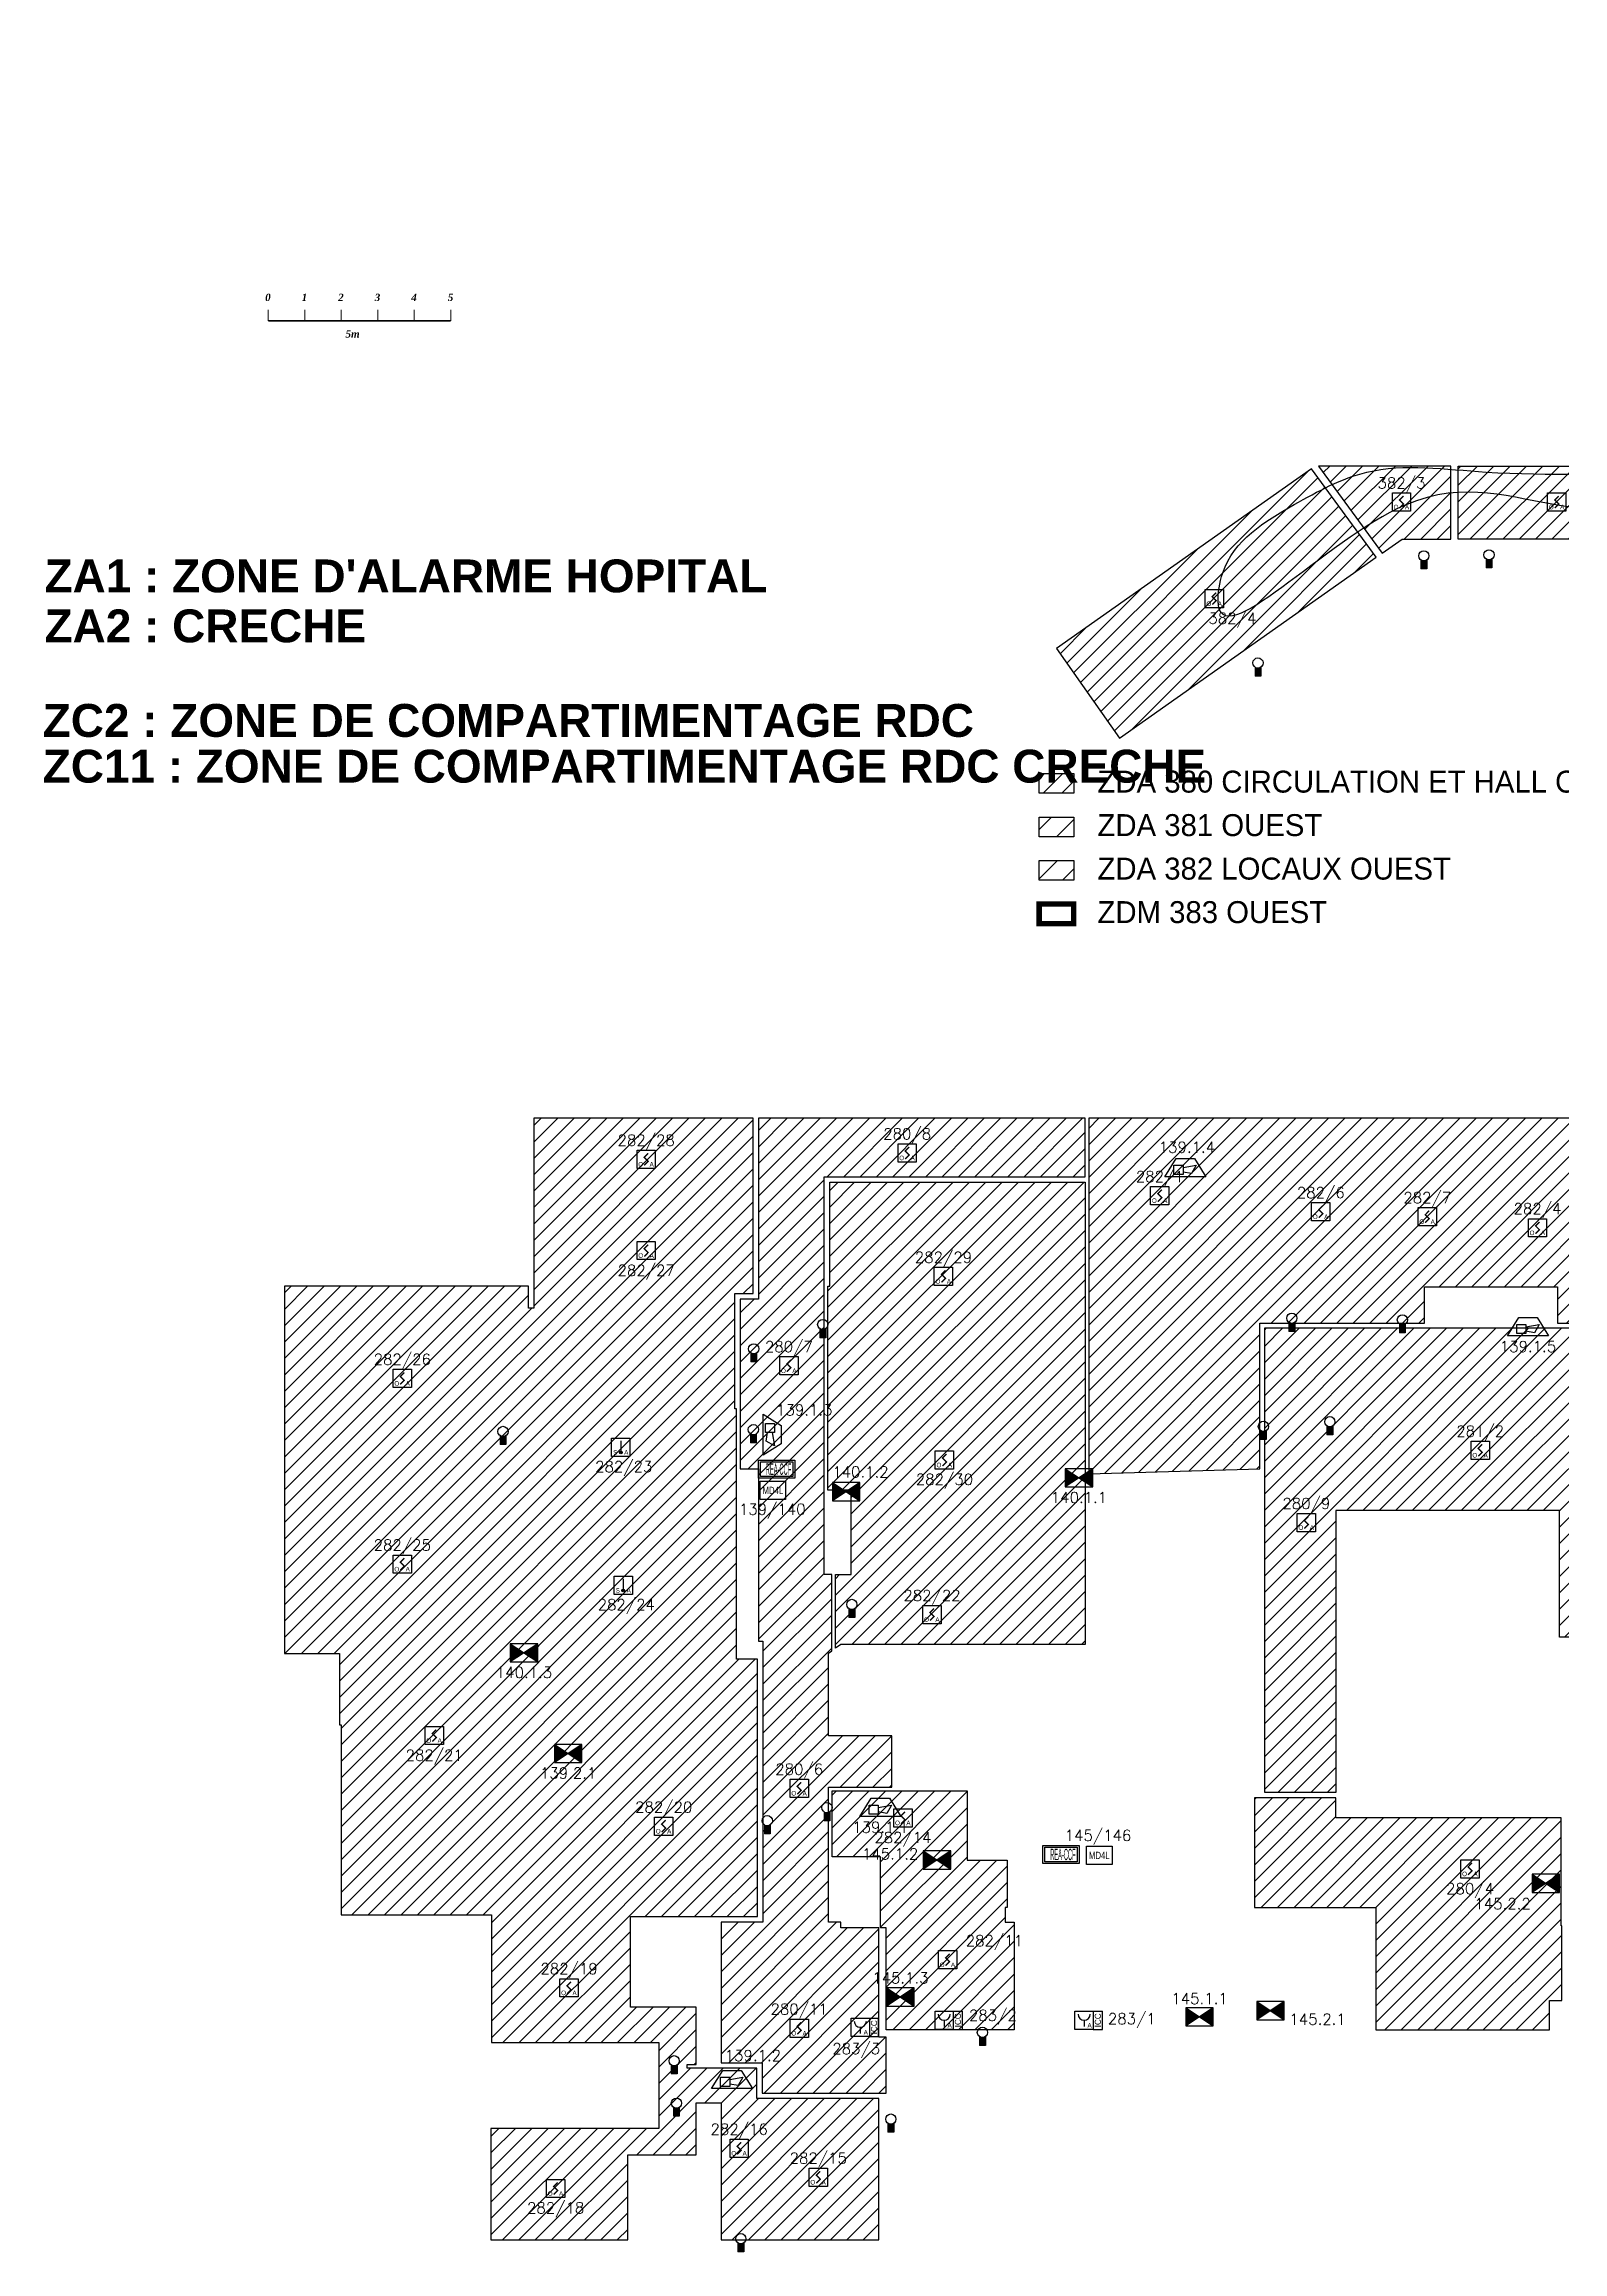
# Model space of a CAD drawing. Header units: millimetres. Extents: x 336 to 452, y 10719 to 10810.
# Drawn here: x 335.6 to 377.1, y 10750.1 to 10810.5 of the extents above; entities that cross this region are included whole.
import ezdxf
from ezdxf.enums import TextEntityAlignment as Align

# ---------------------------------------------------------------- set-up
doc = ezdxf.new("R2010")
doc.units = ezdxf.units.MM
doc.header["$LTSCALE"] = 5
for name, color, linetype in [('ATEIS MISE EN SECURITE', 7, 'Continuous'), ('ATEIS ZONES MES', 7, 'Continuous'), ('JCC-ADRESSAGE', 6, 'Continuous'), ('JCC-BOITIER DE REARMEMENT CCF', 3, 'Continuous'), ('JCC-CCF', 6, 'Continuous'), ('JCC-DECLENCHEUR MANUEL AVEC ISOLATEUR', 5, 'Continuous'), ('JCC-DIFFUSEUR SONORE', 3, 'Continuous'), ('JCC-FILERIE SDI', 6, 'Continuous'), ('JCC-INDICATEUR ACTION', 1, 'Continuous'), ('JCC-LOCAUX', 4, 'Continuous'), ('JCC-OPTIQUE_A', 1, 'Continuous'), ('JCC-THERMOSTATIQUE_A', 1, 'Continuous'), ('JCC-ZONING ZDA-ZDM', 5, 'Continuous')]:
    doc.layers.add(name, color=color, linetype=linetype)
doc.styles.add('JOHNSON', font='')
doc.styles.add('LOCAUX', font='romans.shx', dxfattribs={"width": 0.75})
doc.styles.add('ROMANC9', font='')
doc.styles.add('TEXTE', font='romans.shx')
doc.styles.get('JOHNSON').set_extended_font_data('Arial', bold=True)
doc.styles.get('ROMANC9').set_extended_font_data('Times New Roman', italic=True, bold=True)
pattern_1 = [(45, (314.7985, 10519.39483), (-0.3367596, 0.3367596), [])]

# ---------------------------------------------------------------- blocks, each defined once
blk = doc.blocks.new('clapet coupe feu_Réarm élect')
at = {"layer": 'JCC-CCF'}
h = blk.add_hatch(color=0, dxfattribs=at)
h.paths.add_polyline_path([(-3.76, 2.5), (-3.76, -2.5), (0, 0)])
h.paths.add_polyline_path([(3.76, 2.5), (0, 0), (3.76, -2.5)])
at = {"layer": 'JCC-CCF', "color": 0}
for p, q in [((3.76, 2.5), (-3.76, -2.5)), ((-3.76, 2.5), (3.76, -2.5))]:
    blk.add_line(p, q, dxfattribs=at)
blk.add_lwpolyline([(3.76, 2.5), (-3.76, 2.5), (-3.76, -2.5), (3.76, -2.5)], close=True, dxfattribs=at)
at = {"layer": 'JCC-ADRESSAGE', "style": 'TEXTE'}
blk.add_attdef('ADRESSE', text='', height=3, dxfattribs=at).set_placement((0, 5), align=Align.MIDDLE)
at = {"layer": 'JCC-LOCAUX', "style": 'LOCAUX', "width": 0.85, "flags": 8}
for p in [(0, 13.75), (0, 11.25), (0, 8.75)]:
    blk.add_attdef('PIECE', text='', height=1.75, dxfattribs=at).set_placement(p, align=Align.MIDDLE)
blk = doc.blocks.new('déclencheur manuel avec isolateur')
at = {"layer": 'JCC-DECLENCHEUR MANUEL AVEC ISOLATEUR', "color": 0}
for p, q in [((2.5, 2.5), (5.02, 2.5)), ((5.02, -2.5), (5.02, 2.5)), ((0, 0), (0, -1.66)), ((2.5, -2.5), (5.02, -2.5))]:
    blk.add_line(p, q, dxfattribs=at)
blk.add_lwpolyline([(-2.5, 2.5), (2.5, 2.5), (2.5, -2.5), (-2.5, -2.5)], close=True, dxfattribs=at)
blk.add_arc((0, 1.66), 1.66, 180, 0, dxfattribs=at)
at = {"layer": 'JCC-ADRESSAGE', "style": 'TEXTE'}
blk.add_attdef('ADRESSE', text='', height=3, dxfattribs=at).set_placement((0, 5), align=Align.MIDDLE)
at = {"layer": 'JCC-DECLENCHEUR MANUEL AVEC ISOLATEUR', "color": 0}
blk.add_text('ICC', height=1.668, rotation=90, dxfattribs=at).set_placement((3.76, 0), align=Align.MIDDLE_CENTER)
blk.add_text('A', height=1.25, dxfattribs=at).set_placement((1.5, -2), align=Align.CENTER)
at = {"layer": 'JCC-LOCAUX', "style": 'LOCAUX', "width": 0.85, "flags": 8}
for p in [(0, 13.75), (0, 11.25), (0, 8.75)]:
    blk.add_attdef('PIECE', text='', height=1.75, dxfattribs=at).set_placement(p, align=Align.MIDDLE)
blk = doc.blocks.new('indicateur action')
at = {"layer": 'JCC-INDICATEUR ACTION'}
blk.add_hatch(color=0, dxfattribs=at).paths.add_polyline_path([(0.8, -0.05, -0.315344), (-0.8, -0.05), (-0.8, -2.5), (0.8, -2.5)])
at = {"layer": 'JCC-INDICATEUR ACTION', "color": 0}
for p, q in [((-0.8, -0.05), (-0.8, -2.5)), ((0.8, -2.5), (-0.8, -2.5)), ((0.8, -0.05), (0.8, -2.5))]:
    blk.add_line(p, q, dxfattribs=at)
blk.add_circle((0, 1.1), 1.4, dxfattribs=at)
at = {"layer": 'JCC-ADRESSAGE', "style": 'TEXTE'}
blk.add_attdef('ADRESSE', text='', height=3, dxfattribs=at).set_placement((0, 5), align=Align.MIDDLE)
at = {"layer": 'JCC-LOCAUX', "lineweight": 0, "style": 'LOCAUX', "width": 0.75, "flags": 8}
for p in [(0, 13.75), (0, 11.25), (0, 8.75)]:
    blk.add_attdef('PIECE', text='', height=1.75, dxfattribs=at).set_placement(p, align=Align.MIDDLE)
blk = doc.blocks.new('diffuseur sonore')
at = {"layer": 'JCC-DIFFUSEUR SONORE', "color": 0}
for p, q in [((-5.62, -2.5), (-2.5, 2.5)), ((-2.5, 2.5), (2.5, 2.5)), ((-0.6, 0), (3.03, 0.64)), ((3.03, 0.64), (1.75, -1.66)), ((2.5, 2.5), (5.62, -2.5)), ((5.62, -2.5), (-5.62, -2.5)), ((1.75, -1.66), (-0.6, -1.25))]:
    blk.add_line(p, q, dxfattribs=at)
blk.add_lwpolyline([(-3.09, 0.63), (-0.6, 0.63), (-0.6, -1.87), (-3.09, -1.87)], close=True, dxfattribs=at)
at = {"layer": 'JCC-ADRESSAGE', "style": 'TEXTE'}
blk.add_attdef('ADRESSE', text='', height=3, dxfattribs=at).set_placement((0, 5), align=Align.MIDDLE)
at = {"layer": 'JCC-LOCAUX', "style": 'LOCAUX', "width": 0.85, "flags": 8}
for p in [(0, 13.75), (0, 11.25), (0, 8.75)]:
    blk.add_attdef('PIECE', text='', height=1.75, dxfattribs=at).set_placement(p, align=Align.MIDDLE)
blk = doc.blocks.new('optique_a')
at = {"layer": 'JCC-OPTIQUE_A', "color": 0}
blk.add_lwpolyline([(-2.5, 2.5), (2.5, 2.5), (2.5, -2.5), (-2.5, -2.5)], close=True, dxfattribs=at)
at = {"layer": 'JCC-OPTIQUE_A', "color": 0, "const_width": 0.385}
blk.add_lwpolyline([(0.54, 1.63), (-0.54, 0.54), (0.54, -0.54), (-0.54, -1.63)], dxfattribs=at)
at = {"layer": 'JCC-ADRESSAGE', "style": 'TEXTE'}
blk.add_attdef('ADRESSE', text='', height=3, dxfattribs=at).set_placement((0, 5), align=Align.MIDDLE)
at = {"layer": 'JCC-LOCAUX', "style": 'LOCAUX', "width": 0.85, "flags": 8}
for p in [(0, 13.75), (0, 11.25), (0, 8.75)]:
    blk.add_attdef('PIECE', text='', height=1.75, dxfattribs=at).set_placement(p, align=Align.MIDDLE)
at = {"layer": 'JCC-OPTIQUE_A', "color": 0}
for s, p in [('O', (-1.5, -2)), ('A', (1.5, -2))]:
    blk.add_text(s, height=1.25, dxfattribs=at).set_placement(p, align=Align.CENTER)
blk = doc.blocks.new('REARMEMENT-CCF')
at = {"layer": 'JCC-BOITIER DE REARMEMENT CCF', "color": 3}
for points in [[(0, 4), (7.91, 4), (7.91, 0), (0, 0)], [(0.4, 3.6), (7.51, 3.6), (7.51, 0.4), (0.4, 0.4)]]:
    blk.add_lwpolyline(points, close=True, dxfattribs=at)
at = {"layer": 'JCC-BOITIER DE REARMEMENT CCF', "color": 1, "insert": (1.58, 3.26), "char_height": 2.5, "width": 5.2559, "attachment_point": 1}
blk.add_mtext('{\\W0.3;\\C3;REA-CCF}', dxfattribs=at)
blk = doc.blocks.new('thermostatique_a')
at = {"layer": 'JCC-THERMOSTATIQUE_A'}
blk.add_hatch(color=0, dxfattribs=at).paths.add_polyline_path([(0.38, -1.39, 1), (-0.38, -1.39, 1)])
at = {"layer": 'JCC-THERMOSTATIQUE_A', "color": 0}
blk.add_line((0, 1.77), (0, -1.02), dxfattribs=at)
blk.add_lwpolyline([(-2.5, 2.5), (2.5, 2.5), (2.5, -2.5), (-2.5, -2.5)], close=True, dxfattribs=at)
blk.add_circle((0, -1.39), 0.378, dxfattribs=at)
at = {"layer": 'JCC-ADRESSAGE', "style": 'TEXTE'}
blk.add_attdef('ADRESSE', text='', height=3, dxfattribs=at).set_placement((0, 5), align=Align.MIDDLE)
at = {"layer": 'JCC-LOCAUX', "style": 'LOCAUX', "width": 0.75, "flags": 8}
for p in [(0, 13.75), (0, 11.25), (0, 8.75)]:
    blk.add_attdef('PIECE', text='', height=1.75, dxfattribs=at).set_placement(p, align=Align.MIDDLE)
at = {"layer": 'JCC-THERMOSTATIQUE_A', "color": 0}
for s, p in [('S', (-1.5, -2)), ('A', (1.5, -2))]:
    blk.add_text(s, height=1.25, dxfattribs=at).set_placement(p, align=Align.CENTER)
blk = doc.blocks.new('ECHELLE')
at = {"linetype": 'Continuous', "lineweight": 20}
for p, q in [((0, 3), (0, 0)), ((10, 0), (10, 3)), ((20, 0), (20, 3)), ((30, 0), (30, 3)), ((40, 0), (40, 3)), ((50, 0), (50, 3))]:
    blk.add_line(p, q, dxfattribs=at)
at = {"linetype": 'Continuous', "lineweight": 20, "const_width": 0.5, "flags": 128}
blk.add_lwpolyline([(0, 0), (50, 0)], dxfattribs=at)
at = {"linetype": 'Continuous', "style": 'ROMANC9'}
for s, p in [('0', (-0.83, 5.42)), ('1', (9.17, 5.42)), ('2', (19.17, 5.42)), ('3', (29.17, 5.42)), ('4', (39.17, 5.42)), ('5', (49.17, 5.42)), ('5m', (21.17, -4.58))]:
    blk.add_text(s, height=2, dxfattribs=at).set_placement(p)
blk = doc.blocks.new('A$C25E82A9F')
at = {"color": 1}
for p, q in [((0, 0.5), (0.7, 0.5)), ((0, 0), (0, 0.5)), ((0.7, 0.5), (0.7, 0)), ((0.7, 0), (0, 0))]:
    blk.add_line(p, q, dxfattribs=at)
at = {"color": 1, "width": 0.8}
blk.add_text('MD4L', height=0.2, dxfattribs=at).set_placement((0.35, 0.25), align=Align.MIDDLE_CENTER)

msp = doc.modelspace()

# ---------------------------------------------------------------- hatches: boundary and pattern name
at = {"layer": 'JCC-ZONING ZDA-ZDM'}
h = msp.add_hatch(dxfattribs=at)
h.set_pattern_fill('ANSI31', color=5, scale=0.1, style=0)
h.set_pattern_definition([(45, (338.3446, 10612.06473), (-0.2245064, 0.2245064), [])])
h.paths.add_polyline_path([(379.464, 10798.931), (379.464, 10796.931), (384.464, 10796.931), (384.464, 10798.931)])
h.paths.add_polyline_path([(374.264, 10798.931), (374.264, 10796.931), (379.264, 10796.931), (379.264, 10798.931)])
h.paths.add_polyline_path([(370.44, 10798.931), (372.188, 10796.549), (372.73, 10796.931), (374.064, 10796.931), (374.064, 10798.931)])
h.paths.add_polyline_path([(372.025, 10796.434), (370.248, 10798.854), (363.268, 10793.937), (363.268, 10793.937), (364.997, 10791.484)])
h = msp.add_hatch(dxfattribs=at)
h.set_pattern_fill('ANSI31', color=3, scale=0.1125, style=0)
h.set_pattern_definition([(45, (313.67568, 10688.7119), (-0.2525697, 0.2525697), [])])
h.paths.add_polyline_path([(362.796, 10790.512), (363.742, 10790.512), (363.742, 10789.975), (362.796, 10789.975)])
h = msp.add_hatch(dxfattribs=at)
h.set_pattern_fill('ANSI31', color=6, scale=0.15, style=0)
h.set_pattern_definition(pattern_1)
h.paths.add_polyline_path([(362.796, 10789.322), (363.742, 10789.322), (363.742, 10788.785), (362.796, 10788.785)])
h = msp.add_hatch(dxfattribs=at)
h.set_pattern_fill('ANSI31', color=5, scale=0.15, style=0)
h.set_pattern_definition(pattern_1)
h.paths.add_polyline_path([(362.796, 10788.132), (363.742, 10788.132), (363.742, 10787.595), (362.796, 10787.595)])
at = {"layer": 'JCC-ZONING ZDA-ZDM', "linetype": 'Continuous'}
h = msp.add_hatch(dxfattribs=at)
h.set_pattern_fill('ANSI31', color=113, scale=0.1)
h.paths.add_polyline_path([(368.969, 10775.341), (377.004, 10775.341), (378.264, 10775.341), (378.264, 10775.541), (383.103, 10775.517), (383.103, 10778.801), (384.713, 10778.801), (384.713, 10775.529), (386.993, 10775.541), (386.993, 10779.541), (384.773, 10779.541), (384.773, 10780.781), (387.814, 10780.781), (387.814, 10783.081), (392.039, 10783.081), (392.039, 10781.381), (392.039, 10780.981), (398.239, 10780.981), (398.389, 10780.981), (398.389, 10782.011), (401.239, 10782.011), (401.239, 10773.506), (405.208, 10773.506), (403.692, 10761.161), (387.469, 10761.161), (387.469, 10758.881), (385.219, 10758.881), (385.219, 10759.661), (384.289, 10759.661), (384.289, 10758.251), (381.544, 10758.251), (381.544, 10764.491), (381.784, 10764.491), (381.784, 10766.881), (377.039, 10766.881), (377.039, 10770.343), (370.914, 10770.343), (370.914, 10762.631), (368.969, 10762.631), (368.969, 10771.481)])
h.paths.add_polyline_path([(396.15, 10773.856), (399.314, 10773.856), (399.314, 10771.931), (396.15, 10771.931)], flags=16)
at = {"layer": 'JCC-ZONING ZDA-ZDM'}
h = msp.add_hatch(dxfattribs=at)
h.set_pattern_fill('ANSI31', color=201, scale=0.1, style=0)
h.paths.add_polyline_path([(348.964, 10781.081), (348.964, 10775.881), (348.814, 10775.881), (348.814, 10776.481), (342.139, 10776.481), (342.139, 10766.431), (343.639, 10766.431), (343.639, 10764.481), (343.689, 10764.481), (343.689, 10759.281), (347.799, 10759.281), (347.799, 10755.781), (352.384, 10755.781), (352.384, 10753.431), (347.789, 10753.431), (347.789, 10750.381), (351.534, 10750.381), (351.534, 10752.711), (353.409, 10752.711), (353.409, 10754.131), (354.089, 10754.131), (354.089, 10750.381), (358.409, 10750.381), (358.409, 10754.251), (355.064, 10754.251), (355.064, 10755.081), (353.164, 10755.081), (353.164, 10755.181), (353.409, 10755.181), (353.409, 10756.751), (351.609, 10756.751), (351.609, 10759.231), (355.083, 10759.231), (355.083, 10766.281), (354.514, 10766.281), (354.514, 10773.131), (354.464, 10773.131), (354.464, 10776.281), (354.964, 10776.281), (354.964, 10781.081)])
at = {"layer": 'JCC-ZONING ZDA-ZDM', "linetype": 'Continuous'}
h = msp.add_hatch(dxfattribs=at)
h.set_pattern_fill('ANSI31', color=31, scale=0.1)
h.paths.add_polyline_path([(364.052, 10781.081), (355.114, 10781.081), (355.114, 10776.131), (354.614, 10776.131), (354.614, 10771.481), (355.114, 10771.481), (355.114, 10766.771), (355.233, 10766.771), (355.233, 10759.081), (354.089, 10759.081), (354.089, 10755.231), (355.214, 10755.231), (355.214, 10754.401), (358.609, 10754.401), (358.609, 10755.931), (358.409, 10755.931), (358.409, 10758.921), (357.364, 10758.921), (357.364, 10759.081), (357.033, 10759.081), (357.033, 10762.771), (358.764, 10762.771), (358.764, 10764.181), (357.033, 10764.181), (357.033, 10766.441), (357.116, 10766.502), (357.116, 10768.591), (356.914, 10768.591), (356.914, 10779.481), (364.052, 10779.481)])
h = msp.add_hatch(dxfattribs=at)
h.set_pattern_fill('ANSI31', color=201, scale=0.1)
h.paths.add_polyline_path([(364.156, 10781.081), (364.156, 10771.351), (368.839, 10771.481), (368.839, 10775.471), (373.344, 10775.471), (373.344, 10776.471), (376.987, 10776.471), (376.987, 10775.471), (378.134, 10775.471), (378.134, 10781.081)])
at = {"layer": 'JCC-ZONING ZDA-ZDM'}
h = msp.add_hatch(dxfattribs=at)
h.set_pattern_fill('ANSI31', color=201, scale=0.1, style=0)
h.paths.add_polyline_path([(357.064, 10779.331), (364.052, 10779.331), (364.052, 10766.681), (357.364, 10766.681), (357.216, 10766.574), (357.216, 10768.591), (357.645, 10768.591), (357.645, 10770.901), (357.014, 10770.901), (357.014, 10776.486), (357.064, 10776.486)])
h = msp.add_hatch(dxfattribs=at)
h.set_pattern_fill('ANSI31', color=201, scale=0.1, style=0)
h.paths.add_polyline_path([(360.824, 10762.671), (360.824, 10760.771), (361.924, 10760.771), (361.924, 10759.481), (361.864, 10759.481), (361.864, 10759.081), (362.114, 10759.081), (362.114, 10756.131), (358.609, 10756.131), (358.609, 10758.921), (358.454, 10758.921), (358.454, 10760.871), (357.133, 10760.871), (357.133, 10762.671)])
at = {"layer": 'JCC-ZONING ZDA-ZDM', "linetype": 'Continuous'}
h = msp.add_hatch(dxfattribs=at)
h.set_pattern_fill('ANSI31', color=31, scale=0.1)
h.paths.add_polyline_path([(368.689, 10762.481), (368.689, 10759.481), (372.014, 10759.481), (372.014, 10756.131), (376.764, 10756.131), (376.764, 10756.931), (377.102, 10756.931), (377.102, 10758.981), (377.089, 10758.981), (377.089, 10761.931), (370.914, 10761.931), (370.914, 10762.481)])

# ---------------------------------------------------------------- linework, layer by layer
at = {"layer": 'JCC-FILERIE SDI', "color": 4}
msp.add_spline([(395.663, 10787.992), (395.23, 10788.378), (395.387, 10789.091), (400.411, 10788.63), (410.725, 10787.369), (417.867, 10789.784), (425.872, 10795.451), (428.673, 10796.001), (429.261, 10796.301), (430.063, 10797.345), (430.642, 10800.49), (440.482, 10795.656), (438.863, 10799.705), (440.605, 10803.687), (431.017, 10804.197), (426.676, 10797.57), (420.973, 10809.505), (414.879, 10808.892), (402.941, 10802.913), (397.602, 10795.731), (397.496, 10792.477), (394.902, 10790.012), (392.651, 10788.078), (393.693, 10783.607), (393.558, 10782.221), (392.733, 10784.197), (391.992, 10784.847), (390.852, 10784.957), (388.65, 10782.495), (385.933, 10782.489), (386.766, 10786.202), (388.015, 10789.372), (385.389, 10790.172), (386.638, 10791.869), (386.743, 10796.077), (381.801, 10797.801), (377.089, 10797.843), (372.819, 10797.86), (367.694, 10795.235), (367.822, 10796.003), (369.776, 10797.873), (371.762, 10798.761), (375.029, 10798.765), (380.154, 10798.692), (383.165, 10798.5), (387.617, 10797.124), (389.507, 10793.89), (389.731, 10798.116), (393.671, 10797.412), (395.753, 10793.442), (396.169, 10792.546), (392.165, 10796.388), (391.942, 10792.603), (392.586, 10790.053), (395.723, 10789.373), (397.033, 10787.713), (397.355, 10785.272), (398.284, 10786.681), (399.597, 10787.609), (400.045, 10789.85), (399.917, 10795.42), (400.526, 10797.693), (403.569, 10796.765), (401.839, 10793.756), (401.327, 10792.987), (401.327, 10791.803), (401.359, 10789.53), (401.647, 10785.464), (404.081, 10783.159), (404.017, 10776.105), (405.977, 10775.357), (407.931, 10774.269), (408.059, 10773.084), (406.521, 10771.131), (409.756, 10768.218), (411.358, 10771.74), (412.159, 10774.589), (412.772, 10777.167), (414.102, 10774.282), (414.489, 10777.502), (414.081, 10778.558), (409.628, 10778.174), (411.005, 10784.561), (407.661, 10788.802)], degree=3, dxfattribs=at)
at = {"layer": 'JCC-ZONING ZDA-ZDM', "color": 5}
for points in [[(372.188, 10796.549), (372.73, 10796.931), (374.064, 10796.931), (374.064, 10798.931), (370.44, 10798.931), (372.188, 10796.549)], [(374.264, 10796.931), (374.264, 10798.931), (379.264, 10798.931), (379.264, 10796.931), (374.264, 10796.931)], [(364.997, 10791.484), (372.024, 10796.434), (370.248, 10798.854), (363.268, 10793.937), (364.997, 10791.484)]]:
    msp.add_lwpolyline(points, dxfattribs=at)
at = {"layer": 'JCC-ZONING ZDA-ZDM', "color": 3}
msp.add_lwpolyline([(362.796, 10790.512), (363.742, 10790.512), (363.742, 10789.975), (362.796, 10789.975)], close=True, dxfattribs=at)
at = {"layer": 'JCC-ZONING ZDA-ZDM', "color": 6}
msp.add_lwpolyline([(362.796, 10789.322), (363.742, 10789.322), (363.742, 10788.785), (362.796, 10788.785)], close=True, dxfattribs=at)
at = {"layer": 'JCC-ZONING ZDA-ZDM', "color": 5}
msp.add_lwpolyline([(362.796, 10788.132), (363.742, 10788.132), (363.742, 10787.595), (362.796, 10787.595)], close=True, dxfattribs=at)
at = {"layer": 'JCC-ZONING ZDA-ZDM', "color": 1, "const_width": 0.15}
msp.add_lwpolyline([(362.796, 10786.942), (363.742, 10786.942), (363.742, 10786.404), (362.796, 10786.404)], close=True, dxfattribs=at)
at = {"layer": 'JCC-ZONING ZDA-ZDM', "color": 201, "linetype": 'Continuous'}
for points in [[(348.964, 10781.081), (348.964, 10775.881), (348.814, 10775.881), (348.814, 10776.481), (342.139, 10776.481), (342.139, 10766.431), (343.639, 10766.431), (343.639, 10764.481), (343.689, 10764.481), (343.689, 10759.281), (347.799, 10759.281), (347.799, 10755.781), (352.384, 10755.781), (352.384, 10753.431), (347.789, 10753.431), (347.789, 10750.381), (351.534, 10750.381), (351.534, 10752.711), (353.409, 10752.711), (353.409, 10754.131), (354.089, 10754.131), (354.089, 10750.381), (358.409, 10750.381), (358.409, 10754.251), (355.064, 10754.251), (355.064, 10755.081), (353.164, 10755.081), (353.164, 10755.181), (353.409, 10755.181), (353.409, 10756.751), (351.609, 10756.751), (351.609, 10759.231), (355.083, 10759.231), (355.083, 10766.281), (354.514, 10766.281), (354.514, 10773.131), (354.464, 10773.131), (354.464, 10776.281), (354.964, 10776.281), (354.964, 10781.081)], [(364.156, 10781.081), (364.156, 10771.351), (368.839, 10771.481), (368.839, 10775.471), (373.344, 10775.471), (373.344, 10776.471), (376.987, 10776.471), (376.987, 10775.471), (378.134, 10775.471), (378.134, 10781.081)], [(357.064, 10779.331), (364.052, 10779.331), (364.052, 10766.681), (357.364, 10766.681), (357.216, 10766.574), (357.216, 10768.591), (357.645, 10768.591), (357.645, 10770.901), (357.014, 10770.901), (357.014, 10776.486), (357.064, 10776.486)], [(360.824, 10762.671), (360.824, 10760.771), (361.924, 10760.771), (361.924, 10759.481), (361.864, 10759.481), (361.864, 10759.081), (362.114, 10759.081), (362.114, 10756.131), (358.609, 10756.131), (358.609, 10758.921), (358.454, 10758.921), (358.454, 10760.871), (357.133, 10760.871), (357.133, 10762.671)]]:
    msp.add_lwpolyline(points, close=True, dxfattribs=at)
at = {"layer": 'JCC-ZONING ZDA-ZDM', "color": 31, "linetype": 'Continuous'}
for points in [[(364.052, 10781.081), (355.114, 10781.081), (355.114, 10776.131), (354.614, 10776.131), (354.614, 10771.481), (355.114, 10771.481), (355.114, 10766.771), (355.233, 10766.771), (355.233, 10759.081), (355.233, 10759.081), (354.089, 10759.081), (354.089, 10755.231), (355.214, 10755.231), (355.214, 10754.401), (358.609, 10754.401), (358.609, 10755.931), (358.409, 10755.931), (358.409, 10758.921), (357.364, 10758.921), (357.364, 10759.081), (357.033, 10759.081), (357.033, 10762.771), (358.764, 10762.771), (358.764, 10764.181), (357.033, 10764.181), (357.033, 10766.441), (357.116, 10766.502), (357.116, 10768.591), (356.914, 10768.591), (356.914, 10779.481), (364.052, 10779.481)], [(368.689, 10762.481), (368.689, 10759.481), (372.014, 10759.481), (372.014, 10756.131), (376.764, 10756.131), (376.764, 10756.931), (377.102, 10756.931), (377.102, 10758.981), (377.089, 10758.981), (377.089, 10761.931), (370.914, 10761.931), (370.914, 10762.481)]]:
    msp.add_lwpolyline(points, close=True, dxfattribs=at)
at = {"layer": 'JCC-ZONING ZDA-ZDM', "color": 113, "linetype": 'Continuous'}
msp.add_lwpolyline([(381.784, 10766.881), (377.039, 10766.881), (377.039, 10770.343), (370.914, 10770.343), (370.914, 10762.631), (368.969, 10762.631), (368.969, 10771.481), (368.969, 10775.341), (377.004, 10775.341), (378.264, 10775.341)], dxfattribs=at)

# ---------------------------------------------------------------- block references
at = {"xscale": 0.1, "yscale": 0.1, "zscale": 0.1}
msp.add_blockref('ECHELLE', (341.69, 10802.904), dxfattribs=at)
at = {"layer": 'ATEIS MISE EN SECURITE', "color": 0, "linetype": 'ByBlock'}
for p in [(355.156, 10770.647), (364.093, 10760.657)]:
    msp.add_blockref('A$C25E82A9F', p, dxfattribs=at)
at = {"layer": 'JCC-BOITIER DE REARMEMENT CCF', "color": 1, "xscale": 0.125, "yscale": 0.125, "zscale": 0.125}
for p in [(355.114, 10771.226), (362.9, 10760.681)]:
    msp.add_blockref('REARMEMENT-CCF', p, dxfattribs=at)
at = {"layer": 'JCC-CCF', "lineweight": 0}
ref = msp.add_blockref('clapet coupe feu_Réarm élect', (357.514, 10770.861), dxfattribs=dict(at, xscale=0.1, yscale=0.1))
ref.add_attrib('ADRESSE', '140.1.2', dxfattribs={"layer": 'JCC-ADRESSAGE', "height": 0.3, "style": 'TEXTE'}).set_placement((357.904, 10771.401), align=Align.MIDDLE)
ref = msp.add_blockref('clapet coupe feu_Réarm élect', (363.886, 10771.239), dxfattribs=dict(at, xscale=0.1, yscale=0.1))
ref.add_attrib('ADRESSE', '140.1.1', dxfattribs={"layer": 'JCC-ADRESSAGE', "height": 0.3, "style": 'TEXTE'}).set_placement((363.886, 10770.701), align=Align.MIDDLE)
ref = msp.add_blockref('clapet coupe feu_Réarm élect', (348.693, 10766.45), dxfattribs=dict(at, xscale=0.1, yscale=0.1))
ref.add_attrib('ADRESSE', '140.1.3', dxfattribs={"layer": 'JCC-ADRESSAGE', "height": 0.3, "style": 'TEXTE'}).set_placement((348.693, 10765.913), align=Align.MIDDLE)
ref = msp.add_blockref('clapet coupe feu_Réarm élect', (349.902, 10763.695), dxfattribs=dict(at, xscale=0.1, yscale=0.1))
ref.add_attrib('ADRESSE', '139.2.1', dxfattribs={"layer": 'JCC-ADRESSAGE', "height": 0.3, "style": 'TEXTE'}).set_placement((349.902, 10763.158), align=Align.MIDDLE)
ref = msp.add_blockref('clapet coupe feu_Réarm élect', (359.999, 10760.781), dxfattribs=dict(at, xscale=0.1, yscale=0.1))
ref.add_attrib('ADRESSE', '145.1.2', dxfattribs={"layer": 'JCC-ADRESSAGE', "height": 0.3, "style": 'TEXTE'}).set_placement((358.716, 10760.947), align=Align.MIDDLE)
ref = msp.add_blockref('clapet coupe feu_Réarm élect', (376.666, 10760.144), dxfattribs=dict(at, xscale=0.1, yscale=0.1))
ref.add_attrib('ADRESSE', '145.2.2', dxfattribs={"layer": 'JCC-ADRESSAGE', "height": 0.3, "style": 'TEXTE'}).set_placement((375.483, 10759.583), align=Align.MIDDLE)
ref = msp.add_blockref('clapet coupe feu_Réarm élect', (358.997, 10757.032), dxfattribs=dict(at, xscale=0.1, yscale=0.1))
ref.add_attrib('ADRESSE', '145.1.3', dxfattribs={"layer": 'JCC-ADRESSAGE', "height": 0.3, "style": 'TEXTE'}).set_placement((358.997, 10757.554), align=Align.MIDDLE)
at = {"layer": 'JCC-CCF', "lineweight": 0, "xscale": 0.1, "yscale": 0.1}
msp.add_blockref('clapet coupe feu_Réarm élect', (367.185, 10756.488), dxfattribs=at).add_auto_attribs({'ADRESSE': '145.1.1'})
at = {"layer": 'JCC-CCF', "lineweight": 0}
ref = msp.add_blockref('clapet coupe feu_Réarm élect', (369.127, 10756.657), dxfattribs=dict(at, xscale=0.1, yscale=0.1))
ref.add_attrib('ADRESSE', '145.2.1', dxfattribs={"layer": 'JCC-ADRESSAGE', "height": 0.3, "style": 'TEXTE'}).set_placement((370.418, 10756.423), align=Align.MIDDLE)
at = {"layer": 'JCC-DECLENCHEUR MANUEL AVEC ISOLATEUR'}
ref = msp.add_blockref('déclencheur manuel avec isolateur', (360.195, 10756.393), dxfattribs=dict(at, xscale=0.1, yscale=0.1))
ref.add_attrib('ADRESSE', '283/2', dxfattribs={"layer": 'JCC-ADRESSAGE', "height": 0.3, "style": 'TEXTE'}).set_placement((361.529, 10756.506), align=Align.MIDDLE)
ref = msp.add_blockref('déclencheur manuel avec isolateur', (364.026, 10756.393), dxfattribs=dict(at, xscale=0.1, yscale=0.1))
ref.add_attrib('ADRESSE', '283/1', dxfattribs={"layer": 'JCC-ADRESSAGE', "height": 0.3, "style": 'TEXTE'}).set_placement((365.333, 10756.414), align=Align.MIDDLE)
ref = msp.add_blockref('déclencheur manuel avec isolateur', (357.899, 10756.201), dxfattribs=dict(at, xscale=0.1, yscale=0.1))
ref.add_attrib('ADRESSE', '283/3', dxfattribs={"layer": 'JCC-ADRESSAGE', "height": 0.3, "style": 'TEXTE'}).set_placement((357.788, 10755.596), align=Align.MIDDLE)
at = {"layer": 'JCC-DIFFUSEUR SONORE', "lineweight": 0}
ref = msp.add_blockref('diffuseur sonore', (366.794, 10779.731), dxfattribs=dict(at, xscale=0.1, yscale=0.1))
ref.add_attrib('ADRESSE', '139.1.4', dxfattribs={"layer": 'JCC-ADRESSAGE', "height": 0.3, "style": 'TEXTE'}).set_placement((366.84, 10780.288), align=Align.MIDDLE)
ref = msp.add_blockref('diffuseur sonore', (376.178, 10775.375), dxfattribs=dict(at, xscale=0.1, yscale=0.1))
ref.add_attrib('ADRESSE', '139.1.5', dxfattribs={"layer": 'JCC-ADRESSAGE', "height": 0.3, "style": 'TEXTE'}).set_placement((376.178, 10774.833), align=Align.MIDDLE)
ref = msp.add_blockref('diffuseur sonore', (355.487, 10772.419), dxfattribs=dict(at, xscale=0.1, yscale=0.1, rotation=270))
ref.add_attrib('ADRESSE', '139.1.3', dxfattribs={"layer": 'JCC-ADRESSAGE', "height": 0.3, "style": 'TEXTE'}).set_placement((356.366, 10773.098), align=Align.MIDDLE)
ref = msp.add_blockref('diffuseur sonore', (358.449, 10762.22), dxfattribs=dict(at, xscale=0.1, yscale=0.1))
ref.add_attrib('ADRESSE', '139.1.1', dxfattribs={"layer": 'JCC-ADRESSAGE', "height": 0.3, "style": 'TEXTE'}).set_placement((358.449, 10761.678), align=Align.MIDDLE)
ref = msp.add_blockref('diffuseur sonore', (354.384, 10754.772), dxfattribs=dict(at, xscale=0.1, yscale=0.1))
ref.add_attrib('ADRESSE', '139.1.2', dxfattribs={"layer": 'JCC-ADRESSAGE', "height": 0.3, "style": 'TEXTE'}).set_placement((354.958, 10755.428), align=Align.MIDDLE)
at = {"layer": 'JCC-INDICATEUR ACTION', "lineweight": 0, "xscale": 0.1, "yscale": 0.1}
for p in [(373.327, 10796.363), (375.11, 10796.391), (368.786, 10793.43), (356.872, 10775.324), (369.713, 10775.497), (372.739, 10775.454), (354.981, 10774.66), (370.754, 10772.666), (348.118, 10772.4), (354.972, 10772.448), (368.934, 10772.538), (357.668, 10767.665), (356.987, 10762.103), (355.354, 10761.746), (361.243, 10755.953), (352.803, 10755.176), (352.865, 10754.016), (358.734, 10753.58), (354.628, 10750.306)]:
    msp.add_blockref('indicateur action', p, dxfattribs=at)
at = {"layer": 'JCC-OPTIQUE_A', "lineweight": 0, "xscale": 0.1, "yscale": 0.1}
for p, values in [((372.715, 10797.945), {'ADRESSE': '382/3'}), ((359.182, 10780.131), {'ADRESSE': '280/8'}), ((352.038, 10779.957), {'ADRESSE': '282/28'}), ((366.098, 10778.962), {'ADRESSE': '282/1'}), ((370.505, 10778.522), {'ADRESSE': '282/6'}), ((373.42, 10778.386), {'ADRESSE': '282/7'}), ((376.438, 10778.081), {'ADRESSE': '282/4'}), ((360.176, 10776.753), {'ADRESSE': '282/29'}), ((355.945, 10774.307), {'ADRESSE': '280/7'}), ((345.361, 10773.961), {'ADRESSE': '282/26'}), ((374.87, 10771.994), {'ADRESSE': '281/2'}), ((370.11, 10770.015), {'ADRESSE': '280/9'}), ((345.361, 10768.877), {'ADRESSE': '282/25'}), ((359.862, 10767.498), {'ADRESSE': '282/22'}), ((356.227, 10762.744), {'ADRESSE': '280/6'}), ((352.518, 10761.705), {'ADRESSE': '282/20'}), ((349.927, 10757.281), {'ADRESSE': '282/19'}), ((356.227, 10756.176), {'ADRESSE': '280/11'}), ((354.584, 10752.89), {'ADRESSE': '282/16'}), ((356.748, 10752.098), {'ADRESSE': '282/15'})]:
    msp.add_blockref('optique_a', p, dxfattribs=at).add_auto_attribs(values)
at = {"layer": 'JCC-OPTIQUE_A', "lineweight": 0}
ref = msp.add_blockref('optique_a', (376.964, 10797.945), dxfattribs=dict(at, xscale=0.1, yscale=0.1))
ref.add_attrib('ADRESSE', '382/2', dxfattribs={"layer": 'JCC-ADRESSAGE', "height": 0.3, "style": 'TEXTE'}).set_placement((378.061, 10798.206), align=Align.MIDDLE)
ref = msp.add_blockref('optique_a', (367.59, 10795.301), dxfattribs=dict(at, xscale=0.1, yscale=0.1))
ref.add_attrib('ADRESSE', '382/4', dxfattribs={"layer": 'JCC-ADRESSAGE', "height": 0.3, "style": 'TEXTE'}).set_placement((368.085, 10794.742), align=Align.MIDDLE)
ref = msp.add_blockref('optique_a', (352.038, 10777.46), dxfattribs=dict(at, xscale=0.1, yscale=0.1))
ref.add_attrib('ADRESSE', '282/27', dxfattribs={"layer": 'JCC-ADRESSAGE', "height": 0.3, "style": 'TEXTE'}).set_placement((352.038, 10776.893), align=Align.MIDDLE)
at = {"layer": 'JCC-OPTIQUE_A', "color": 1}
ref = msp.add_blockref('thermostatique_a', (351.342, 10772.073), dxfattribs=dict(at, xscale=0.1, yscale=0.1, zscale=0.1))
ref.add_attrib('ADRESSE', '282/23', dxfattribs={"layer": 'JCC-ADRESSAGE', "height": 0.3, "style": 'TEXTE'}).set_placement((351.424, 10771.524), align=Align.MIDDLE)
at = {"layer": 'JCC-OPTIQUE_A', "lineweight": 0}
ref = msp.add_blockref('optique_a', (360.203, 10771.727), dxfattribs=dict(at, xscale=0.1, yscale=0.1))
ref.add_attrib('ADRESSE', '282/30', dxfattribs={"layer": 'JCC-ADRESSAGE', "height": 0.3, "style": 'TEXTE'}).set_placement((360.203, 10771.174), align=Align.MIDDLE)
at = {"layer": 'JCC-OPTIQUE_A', "color": 1}
ref = msp.add_blockref('thermostatique_a', (351.41, 10768.296), dxfattribs=dict(at, xscale=0.1, yscale=0.1, zscale=0.1))
ref.add_attrib('ADRESSE', '282/24', dxfattribs={"layer": 'JCC-ADRESSAGE', "height": 0.3, "style": 'TEXTE'}).set_placement((351.493, 10767.747), align=Align.MIDDLE)
at = {"layer": 'JCC-OPTIQUE_A', "lineweight": 0}
ref = msp.add_blockref('optique_a', (346.236, 10764.187), dxfattribs=dict(at, xscale=0.1, yscale=0.1))
ref.add_attrib('ADRESSE', '282/21', dxfattribs={"layer": 'JCC-ADRESSAGE', "height": 0.3, "style": 'TEXTE'}).set_placement((346.236, 10763.626), align=Align.MIDDLE)
ref = msp.add_blockref('optique_a', (359.067, 10761.933), dxfattribs=dict(at, xscale=0.1, yscale=0.1))
ref.add_attrib('ADRESSE', '282/14', dxfattribs={"layer": 'JCC-ADRESSAGE', "height": 0.3, "style": 'TEXTE'}).set_placement((359.067, 10761.374), align=Align.MIDDLE)
ref = msp.add_blockref('optique_a', (374.591, 10760.536), dxfattribs=dict(at, xscale=0.1, yscale=0.1))
ref.add_attrib('ADRESSE', '280/4', dxfattribs={"layer": 'JCC-ADRESSAGE', "height": 0.3, "style": 'TEXTE'}).set_placement((374.591, 10759.974), align=Align.MIDDLE)
ref = msp.add_blockref('optique_a', (360.288, 10758.049), dxfattribs=dict(at, xscale=0.1, yscale=0.1))
ref.add_attrib('ADRESSE', '282/11', dxfattribs={"layer": 'JCC-ADRESSAGE', "height": 0.3, "style": 'TEXTE'}).set_placement((361.569, 10758.549), align=Align.MIDDLE)
ref = msp.add_blockref('optique_a', (349.56, 10751.789), dxfattribs=dict(at, xscale=0.1, yscale=0.1))
ref.add_attrib('ADRESSE', '282/18', dxfattribs={"layer": 'JCC-ADRESSAGE', "height": 0.3, "style": 'TEXTE'}).set_placement((349.56, 10751.238), align=Align.MIDDLE)

# ---------------------------------------------------------------- texts
at = {"layer": 'ATEIS MISE EN SECURITE', "color": 6, "style": 'TEXTE'}
for tag, p in [('139/140', (355.488, 10770.358)), ('145/146', (364.407, 10761.431))]:
    msp.add_attdef(tag, text='', height=0.3, dxfattribs=at).set_placement(p, align=Align.MIDDLE)
at = {"layer": 'ATEIS ZONES MES', "color": 0, "char_height": 0.9, "attachment_point": 1, "style": 'JOHNSON'}
for s, insert, width in [("ZA1 : ZONE D'ALARME HOPITAL", (335.568, 10796.373), 30.45065), ('ZA2 : CRECHE', (335.568, 10795.005), 30.45065), ('ZC2 : ZONE DE COMPARTIMENTAGE RDC', (335.519, 10792.418), 39.97498), ('ZC11 : ZONE DE COMPARTIMENTAGE RDC CRECHE', (335.519, 10791.166), 39.97498)]:
    msp.add_mtext(s, dxfattribs=dict(at, insert=insert, width=width))
at = {"layer": 'JCC-ZONING ZDA-ZDM', "color": 3, "insert": (364.393, 10790.593), "char_height": 0.6, "width": 24.30671, "attachment_point": 1}
msp.add_mtext('ZDA 380 CIRCULATION ET HALL OUEST', dxfattribs=at)
at = {"layer": 'JCC-ZONING ZDA-ZDM', "color": 6, "insert": (364.393, 10789.403), "char_height": 0.6, "width": 10.42914, "attachment_point": 1}
msp.add_mtext('ZDA 381 OUEST', dxfattribs=at)
at = {"layer": 'JCC-ZONING ZDA-ZDM', "color": 5, "insert": (364.393, 10788.212), "char_height": 0.6, "width": 18.5478, "attachment_point": 1}
msp.add_mtext('ZDA 382 LOCAUX OUEST', dxfattribs=at)
at = {"layer": 'JCC-ZONING ZDA-ZDM', "color": 1, "insert": (364.393, 10787.022), "char_height": 0.6, "width": 12.23824, "attachment_point": 1}
msp.add_mtext('ZDM 383 OUEST', dxfattribs=at)

doc.saveas('drawing.dxf')
